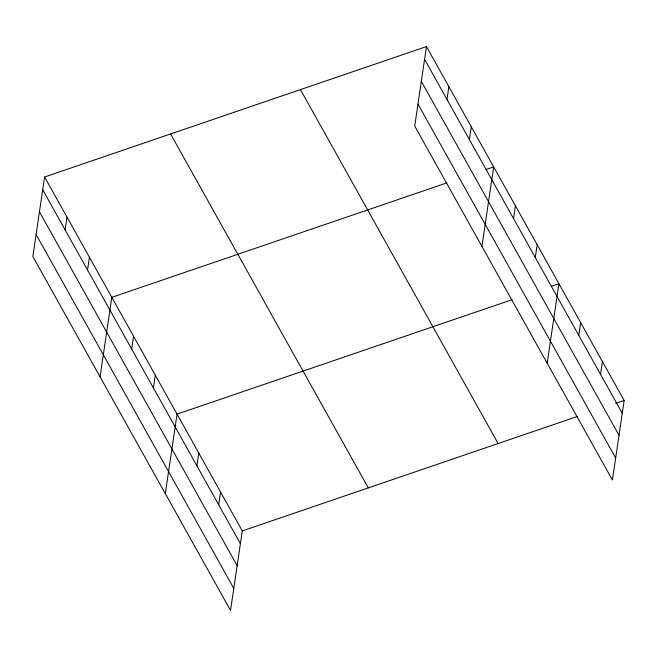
<?xml version="1.0" encoding="UTF-8"?>
<svg xmlns="http://www.w3.org/2000/svg" width="657" height="657" viewBox="0 0 657 657"><rect width="100%" height="100%" fill="white"/><g stroke="black" fill="none" stroke-linecap="round" stroke-linejoin="round"><path stroke-width="0.99" d="M44.594 176.996L32.85 256.509L230.541 610.435L242.285 530.93L44.594 176.996L426.459 46.565L624.15 400.491L612.406 480.004L414.715 126.07L426.459 46.565M65.109 229.86L66.998 217.106M87.521 269.978L89.401 257.216M100.061 376.839L111.805 297.334L446.9 182.876M131.671 349.023L133.552 336.261M153.418 387.95L155.298 375.196M165.301 493.637L177.045 414.132L512.132 299.674M196.903 465.821L198.792 453.059M218.65 504.748L220.538 491.994M446.982 99.429L448.862 86.675M469.385 139.547L471.266 126.785M481.934 246.408L493.678 166.903L486.04 169.506M513.536 218.592L515.417 205.83M535.283 257.519L537.163 244.765M547.174 363.206L558.91 283.693L551.272 286.304M578.776 335.382L580.657 322.628M600.523 374.318L602.403 361.564M242.285 530.93L577.372 416.472M615.56 403.431L624.15 400.491M424.578 59.319L622.269 413.253M421.326 81.345L619.017 435.279M417.975 104.044L615.658 457.978M300.446 89.607L498.137 443.541M170.606 133.954L368.298 487.88M42.705 189.75L240.396 543.684M39.453 211.776L237.144 565.71M36.102 234.475L233.793 588.409"/></g></svg>
